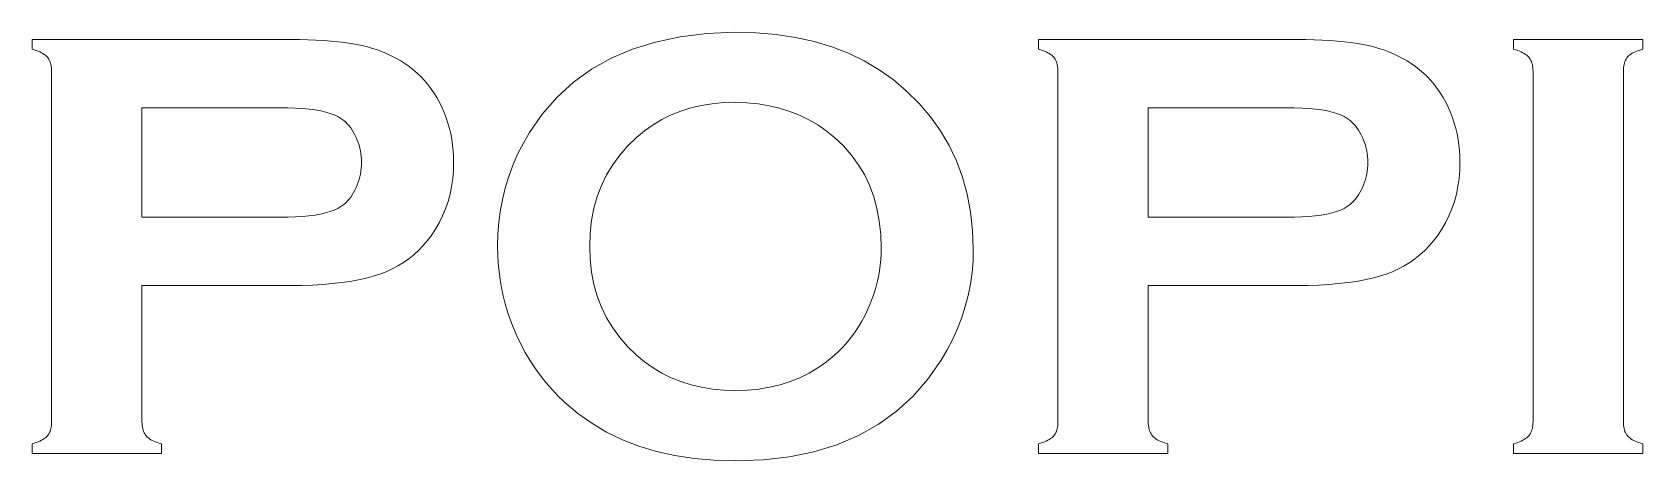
# Model space of a CAD drawing. Extents: x 19 to 408, y 95 to 199.
import ezdxf

# ---------------------------------------------------------------- set-up
doc = ezdxf.new("R2010")
doc.units = 0

msp = doc.modelspace()

# ---------------------------------------------------------------- linework, layer by layer
at = {"color": 7, "lineweight": 13}
for points in [[(188.754593, 198.937744), (193.876923, 198.796356), (198.78241, 198.372162), (203.471069, 197.665207), (207.942856, 196.675476), (212.197815, 195.402939), (216.235916, 193.847626), (220.057159, 192.009537), (223.661545, 189.888641), (227.049088, 187.484985), (230.219788, 184.798538), (233.295975, 181.75238), (236.04837, 178.53334), (238.476929, 175.141403), (240.581696, 171.576569), (242.36264, 167.838837), (243.819794, 163.928207), (244.95311, 159.844696), (245.762665, 155.588287), (246.248367, 151.158981), (246.410263, 146.556778), (246.332611, 143.704041), (246.09964, 140.889374), (245.711365, 138.112823), (245.167786, 135.374359), (244.468872, 132.673996), (243.614655, 130.011719), (242.605148, 127.38755), (241.440308, 124.801468), (240.120163, 122.253479), (238.644699, 119.743591), (235.417603, 115.122345), (231.802216, 110.987549), (227.798538, 107.339195), (223.406601, 104.177292), (218.626389, 101.501831), (213.457886, 99.31282), (207.901108, 97.61026), (201.95607, 96.394142), (195.622711, 95.664474), (188.901108, 95.421249), (183.820511, 95.562637), (178.952377, 95.986816), (174.296707, 96.693771), (169.853485, 97.683517), (165.622711, 98.956047), (161.604401, 100.51136), (157.798538, 102.349449), (154.205139, 104.470329), (150.824188, 106.873993), (147.655685, 109.56044), (146.054214, 111.09964), (144.531876, 112.698906), (143.088654, 114.358246), (141.724548, 116.07766), (140.43956, 117.857147), (139.233704, 119.696701), (138.106964, 121.596344), (137.059341, 123.556046), (136.090851, 125.575829), (135.201477, 127.655685), (134.491577, 129.526016), (133.856415, 131.41539), (133.295975, 133.323822), (132.810257, 135.251282), (132.399261, 137.197815), (132.063019, 139.163376), (131.801468, 141.14798), (131.614655, 143.151657), (131.502563, 145.174362), (131.46521, 147.216125), (131.54213, 150.194153), (131.772888, 153.12088), (132.157501, 155.996338), (132.695984, 158.820526), (133.388275, 161.593414), (134.234436, 164.315018), (135.234436, 166.985352), (136.388275, 169.604401), (137.695984, 172.172165), (139.157516, 174.68866), (142.304031, 179.216858), (145.853485, 183.277664), (149.805862, 186.871063), (154.161179, 189.99707), (158.919418, 192.655685), (164.080582, 194.846893), (169.644684, 196.570709), (175.61174, 197.827118), (181.981689, 198.616119)], [(45.531136, 137.765564), (45.531136, 104.798538), (45.541759, 104.368866), (45.573627, 103.958977), (45.62674, 103.568863), (45.701099, 103.19854), (45.796703, 102.847984), (45.913555, 102.51722), (46.051647, 102.20623), (46.210991, 101.915024), (46.391575, 101.643593), (46.593407, 101.391945), (46.820881, 101.155678), (47.078388, 100.930405), (47.365936, 100.716118), (47.683517, 100.512825), (48.031136, 100.320518), (48.408794, 100.139198), (48.816486, 99.968864), (49.254215, 99.809525), (49.721977, 99.661171), (50.219784, 99.523811), (50.219784, 97.179489), (19.01099, 97.179489), (19.01099, 99.523811), (19.522345, 99.674728), (20.001465, 99.834435), (20.448353, 100.00293), (20.863003, 100.180222), (21.245422, 100.366302), (21.595604, 100.561172), (21.913553, 100.764839), (22.199268, 100.977295), (22.452747, 101.19854), (22.673992, 101.428574), (22.868866, 101.673264), (23.043224, 101.938461), (23.197071, 102.224174), (23.330404, 102.530403), (23.443224, 102.857147), (23.53553, 103.204399), (23.607327, 103.572166), (23.658607, 103.960442), (23.689377, 104.369232), (23.699635, 104.798538), (23.699635, 189.487183), (23.689377, 189.93042), (23.658607, 190.351654), (23.607327, 190.750916), (23.535532, 191.128204), (23.443224, 191.483521), (23.330404, 191.816864), (23.197071, 192.128204), (23.043224, 192.417587), (22.868866, 192.684998), (22.673992, 192.93042), (22.452747, 193.160446), (22.199268, 193.381683), (21.913553, 193.594147), (21.595604, 193.797806), (21.245422, 193.992676), (20.863003, 194.178772), (20.448353, 194.356049), (20.001465, 194.524551), (19.522345, 194.68425), (19.01099, 194.835175), (19.01099, 197.179504), (81.428574, 197.179504), (83.566673, 197.164856), (85.614655, 197.12088), (87.572533, 197.047623), (89.440292, 196.945068), (91.217949, 196.813202), (92.905502, 196.652023), (94.50293, 196.461548), (96.010262, 196.24176), (97.427475, 195.992676), (98.754585, 195.714294), (100.021622, 195.399994), (101.258606, 195.043228), (102.465569, 194.643967), (103.642494, 194.202209), (104.789383, 193.717957), (105.906227, 193.191223), (106.993042, 192.621979), (108.04982, 192.010254), (109.076561, 191.356049), (110.073265, 190.659348), (111.062279, 189.888641), (112.007332, 189.071075), (112.908424, 188.206604), (113.765572, 187.295258), (114.578758, 186.337006), (115.347992, 185.331879), (116.073265, 184.279861), (116.754585, 183.180969), (117.391945, 182.035172), (117.985352, 180.842499), (118.528214, 179.575104), (119.013916, 178.293045), (119.442497, 176.996338), (119.813927, 175.684998), (120.128212, 174.358978), (120.385353, 173.018311), (120.58535, 171.66301), (120.728218, 170.29306), (120.813927, 168.908417), (120.842499, 167.509155), (120.788284, 165.512085), (120.625641, 163.564835), (120.354584, 161.667404), (119.975098, 159.819794), (119.487183, 158.021988), (118.890846, 156.273987), (118.186081, 154.575836), (117.372902, 152.927475), (116.451279, 151.328949), (115.421249, 149.780228), (114.453117, 148.513916), (113.424179, 147.32309), (112.334435, 146.207703), (111.183891, 145.16777), (109.972534, 144.203308), (108.700371, 143.314285), (107.367401, 142.500732), (105.973633, 141.762634), (104.519058, 141.100006), (103.00367, 140.512817), (101.396713, 139.990845), (99.667397, 139.523819), (97.81575, 139.111725), (95.841759, 138.754578), (93.745422, 138.452393), (91.526741, 138.205139), (89.185715, 138.012817), (86.722351, 137.875458), (84.136627, 137.793045), (81.428574, 137.765564)], [(288.681335, 137.765564), (288.681335, 104.798538), (288.691956, 104.368866), (288.723816, 103.958977), (288.776917, 103.568863), (288.851288, 103.19854), (288.946899, 102.847984), (289.063751, 102.51722), (289.201843, 102.20623), (289.361176, 101.915024), (289.541779, 101.643593), (289.743591, 101.391945), (289.971069, 101.155678), (290.228577, 100.930405), (290.516113, 100.716118), (290.83371, 100.512825), (291.181335, 100.320518), (291.55899, 100.139198), (291.966675, 99.968864), (292.404419, 99.809525), (292.872192, 99.661171), (293.369965, 99.523811), (293.369965, 97.179489), (262.161194, 97.179489), (262.161194, 99.523811), (262.672546, 99.674728), (263.151672, 99.834435), (263.598572, 100.00293), (264.013184, 100.180222), (264.39563, 100.366302), (264.745789, 100.561172), (265.063751, 100.764839), (265.349457, 100.977295), (265.602936, 101.19854), (265.824188, 101.428574), (266.019043, 101.673264), (266.19342, 101.938461), (266.34726, 102.224174), (266.480591, 102.530403), (266.593414, 102.857147), (266.68573, 103.204399), (266.757507, 103.572166), (266.808807, 103.960442), (266.839569, 104.369232), (266.849823, 104.798538), (266.849823, 189.487183), (266.839569, 189.93042), (266.808807, 190.351654), (266.757507, 190.750916), (266.68573, 191.128204), (266.593414, 191.483521), (266.480591, 191.816864), (266.34726, 192.128204), (266.19342, 192.417587), (266.019043, 192.684998), (265.824188, 192.93042), (265.602936, 193.160446), (265.349457, 193.381683), (265.063751, 193.594147), (264.745789, 193.797806), (264.39563, 193.992676), (264.013184, 194.178772), (263.598572, 194.356049), (263.151672, 194.524551), (262.672546, 194.68425), (262.161194, 194.835175), (262.161194, 197.179504), (324.578766, 197.179504), (326.716858, 197.164856), (328.764862, 197.12088), (330.722748, 197.047623), (332.590485, 196.945068), (334.368134, 196.813202), (336.055695, 196.652023), (337.653107, 196.461548), (339.160461, 196.24176), (340.577667, 195.992676), (341.904785, 195.714294), (343.171814, 195.399994), (344.408783, 195.043228), (345.615753, 194.643967), (346.792664, 194.202209), (347.939575, 193.717957), (349.056427, 193.191223), (350.14325, 192.621979), (351.200012, 192.010254), (352.226746, 191.356049), (353.22345, 190.659348), (354.212463, 189.888641), (355.157532, 189.071075), (356.058624, 188.206604), (356.915771, 187.295258), (357.728943, 186.337006), (358.498169, 185.331879), (359.22345, 184.279861), (359.904785, 183.180969), (360.542145, 182.035172), (361.135559, 180.842499), (361.678406, 179.575104), (362.164124, 178.293045), (362.592712, 176.996338), (362.964111, 175.684998), (363.278412, 174.358978), (363.535522, 173.018311), (363.735565, 171.66301), (363.878387, 170.29306), (363.964111, 168.908417), (363.992676, 167.509155), (363.938446, 165.512085), (363.775848, 163.564835), (363.504761, 161.667404), (363.125305, 159.819794), (362.63739, 158.021988), (362.041016, 156.273987), (361.336304, 154.575836), (360.523102, 152.927475), (359.601471, 151.328949), (358.571442, 149.780228), (357.603333, 148.513916), (356.574402, 147.32309), (355.48465, 146.207703), (354.334106, 145.16777), (353.122711, 144.203308), (351.850555, 143.314285), (350.517578, 142.500732), (349.12384, 141.762634), (347.66925, 141.100006), (346.15387, 140.512817), (344.546906, 139.990845), (342.817596, 139.523819), (340.965942, 139.111725), (338.991974, 138.754578), (336.89563, 138.452393), (334.67691, 138.205139), (332.335907, 138.012817), (329.872528, 137.875458), (327.286804, 137.793045), (324.578766, 137.765564)], [(381.648376, 104.871796), (381.648376, 189.560455), (381.638092, 189.989746), (381.60733, 190.398544), (381.556091, 190.786819), (381.484253, 191.154587), (381.391968, 191.501831), (381.279144, 191.828583), (381.145813, 192.134796), (380.991974, 192.420532), (380.817596, 192.68573), (380.622711, 192.93042), (380.401489, 193.160446), (380.14801, 193.381683), (379.862305, 193.594147), (379.544312, 193.797806), (379.194153, 193.992676), (378.811707, 194.178772), (378.397095, 194.356049), (377.950195, 194.524551), (377.471069, 194.68425), (376.959717, 194.835175), (376.959717, 197.179504), (408.168518, 197.179504), (408.168518, 194.835175), (407.657166, 194.697815), (407.17804, 194.549454), (406.73114, 194.390106), (406.316528, 194.219788), (405.934082, 194.038467), (405.583923, 193.846161), (405.26593, 193.642853), (404.980225, 193.428589), (404.726746, 193.203308), (404.505524, 192.967041), (404.310638, 192.715393), (404.136292, 192.44397), (403.982422, 192.152756), (403.849091, 191.841766), (403.736267, 191.510986), (403.643982, 191.160446), (403.572174, 190.790115), (403.520905, 190.399994), (403.490143, 189.990112), (403.479858, 189.560455), (403.479858, 104.871796), (403.490509, 104.428207), (403.522369, 104.005859), (403.5755, 103.604767), (403.649811, 103.224915), (403.745453, 102.866302), (403.862305, 102.528938), (404.000366, 102.212822), (404.159698, 101.917953), (404.340332, 101.644325), (404.542145, 101.391945), (404.769623, 101.155678), (405.02713, 100.930405), (405.314667, 100.716118), (405.632233, 100.512825), (405.979858, 100.320518), (406.357544, 100.139198), (406.765228, 99.968864), (407.202942, 99.809525), (407.670715, 99.661171), (408.168518, 99.523811), (408.168518, 97.179489), (376.959717, 97.179489), (376.959717, 99.523811), (377.471069, 99.674728), (377.950195, 99.834435), (378.397095, 100.00293), (378.811707, 100.180222), (379.194153, 100.366302), (379.544312, 100.561172), (379.862305, 100.764839), (380.14801, 100.977295), (380.401489, 101.19854), (380.622711, 101.428574), (380.817596, 101.673996), (380.991974, 101.941391), (381.145813, 102.230774), (381.279144, 102.54213), (381.391968, 102.875458), (381.484253, 103.230774), (381.556091, 103.608063), (381.60733, 104.007324), (381.638092, 104.428574)], [(45.531136, 154.249084), (78.864471, 154.249084), (80.797806, 154.270325), (82.612457, 154.334076), (84.308426, 154.440292), (85.885727, 154.58902), (87.344322, 154.780228), (88.684258, 155.013916), (89.905495, 155.290115), (91.008064, 155.608795), (91.991943, 155.969971), (92.857147, 156.373627), (93.360077, 156.668503), (93.843231, 156.996338), (94.306602, 157.357147), (94.750183, 157.750916), (95.173996, 158.177658), (95.578026, 158.63736), (95.962265, 159.130035), (96.326744, 159.655685), (96.67144, 160.214294), (96.996338, 160.805862), (97.295609, 161.420151), (97.56337, 162.04689), (97.799637, 162.686081), (98.004402, 163.337738), (98.177658, 164.001831), (98.31942, 164.678391), (98.429672, 165.367401), (98.50843, 166.068878), (98.555672, 166.782776), (98.571434, 167.509155), (98.555687, 168.221619), (98.50843, 168.923096), (98.429672, 169.613556), (98.31942, 170.293045), (98.177658, 170.961548), (98.004402, 171.619049), (97.799637, 172.265564), (97.56337, 172.901093), (97.295609, 173.525635), (96.996338, 174.139191), (96.67144, 174.730774), (96.326744, 175.289368), (95.962273, 175.815033), (95.578026, 176.307693), (95.173996, 176.767395), (94.750183, 177.194138), (94.306602, 177.587921), (93.843224, 177.94873), (93.360077, 178.27655), (92.857147, 178.571442), (92.005135, 178.975098), (91.031502, 179.336273), (89.936264, 179.654953), (88.719421, 179.931152), (87.380959, 180.164841), (85.920876, 180.356049), (84.339195, 180.504761), (82.635902, 180.610992), (80.810989, 180.674728), (78.864471, 180.695984), (45.531136, 180.695984)], [(188.82785, 182.014648), (186.018311, 181.929672), (183.304047, 181.674728), (180.684998, 181.249817), (178.161179, 180.654953), (175.732605, 179.890106), (173.399261, 178.955322), (171.161179, 177.850555), (169.018326, 176.575836), (166.970688, 175.131134), (165.018326, 173.516479), (162.874725, 171.446899), (160.956787, 169.252747), (159.264465, 166.934082), (157.797806, 164.490845), (156.556778, 161.92308), (155.541397, 159.230774), (154.751648, 156.413925), (154.187561, 153.472534), (153.849091, 150.406601), (153.736267, 147.216125), (153.849091, 144.02565), (154.187561, 140.959717), (154.751648, 138.018311), (155.541397, 135.201477), (156.556778, 132.509155), (157.797806, 129.941391), (159.264465, 127.498169), (160.956787, 125.179489), (162.874725, 122.985352), (165.018326, 120.915756), (166.972168, 119.301102), (169.02417, 117.856415), (171.174362, 116.581688), (173.422714, 115.476929), (175.769241, 114.54213), (178.213928, 113.77729), (180.75679, 113.182419), (183.397797, 112.757515), (186.137009, 112.502563), (188.974365, 112.417587), (191.810989, 112.502563), (194.548004, 112.757515), (197.185364, 113.182419), (199.723083, 113.77729), (202.161179, 114.54213), (204.499634, 115.476929), (206.738464, 116.581688), (208.87767, 117.856415), (210.917221, 119.301102), (212.857147, 120.915756), (213.958984, 121.949455), (215.008057, 123.028572), (216.004395, 124.153114), (216.947998, 125.323082), (217.838837, 126.538467), (218.676926, 127.799271), (219.462296, 129.105499), (220.194885, 130.457153), (220.874725, 131.854218), (221.501846, 133.296707), (222.00293, 134.605133), (222.451294, 135.922348), (222.846878, 137.248352), (223.189758, 138.58316), (223.479858, 139.926743), (223.717224, 141.279129), (223.90184, 142.640289), (224.033707, 144.010269), (224.112839, 145.389008), (224.139206, 146.776566), (224.026382, 150.103302), (223.687912, 153.284988), (223.123825, 156.321609), (222.334076, 159.213196), (221.318695, 161.959717), (220.077667, 164.561188), (218.611008, 167.017578), (216.918686, 169.328949), (215.000748, 171.495239), (212.857147, 173.516479), (210.889389, 175.104767), (208.824921, 176.528946), (206.663742, 177.789001), (204.405884, 178.884979), (202.051285, 179.816864), (199.600006, 180.584625), (197.052017, 181.188278), (194.407349, 181.627853), (191.665939, 181.90329)], [(288.681335, 154.249084), (322.014679, 154.249084), (323.947998, 154.270325), (325.762665, 154.334076), (327.458618, 154.440292), (329.035889, 154.58902), (330.494507, 154.780228), (331.834442, 155.013916), (333.055695, 155.290115), (334.158234, 155.608795), (335.14212, 155.969971), (336.007355, 156.373627), (336.510284, 156.668503), (336.993408, 156.996338), (337.456787, 157.357147), (337.90036, 157.750916), (338.324188, 158.177658), (338.728241, 158.63736), (339.112457, 159.130035), (339.476929, 159.655685), (339.821625, 160.214294), (340.146545, 160.805862), (340.445801, 161.420151), (340.713593, 162.04689), (340.949829, 162.686081), (341.154572, 163.337738), (341.32785, 164.001831), (341.469604, 164.678391), (341.579865, 165.367401), (341.65863, 166.068878), (341.705872, 166.782776), (341.721619, 167.509155), (341.705872, 168.221619), (341.65863, 168.923096), (341.579865, 169.613556), (341.469604, 170.293045), (341.32785, 170.961548), (341.154572, 171.619049), (340.949829, 172.265564), (340.713593, 172.901093), (340.445801, 173.525635), (340.146545, 174.139191), (339.821625, 174.730774), (339.476929, 175.289368), (339.112457, 175.815033), (338.728241, 176.307693), (338.324188, 176.767395), (337.90036, 177.194138), (337.456787, 177.587921), (336.993408, 177.94873), (336.510284, 178.27655), (336.007355, 178.571442), (335.155334, 178.975098), (334.181702, 179.336273), (333.086456, 179.654953), (331.869598, 179.931152), (330.531158, 180.164841), (329.071075, 180.356049), (327.48938, 180.504761), (325.786102, 180.610992), (323.961182, 180.674728), (322.014679, 180.695984), (288.681335, 180.695984)]]:
    msp.add_lwpolyline(points, close=True, dxfattribs=at)

doc.saveas('drawing.dxf')
